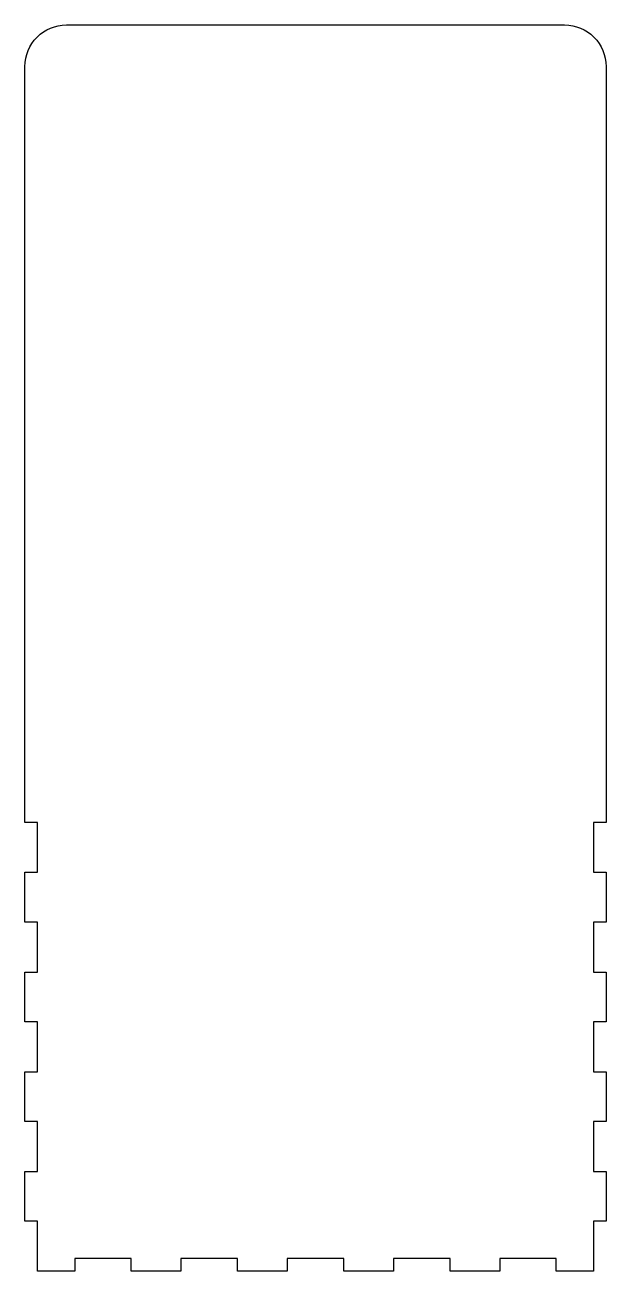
# Model space of a CAD drawing. Header units: millimetres. Extents: x 0 to 280, y 0 to 600.
import ezdxf

# ---------------------------------------------------------------- set-up
doc = ezdxf.new("R2010")
doc.units = ezdxf.units.MM
doc.layers.get('0').update_dxf_attribs({"linetype": 'CONTINUOUS'})

msp = doc.modelspace()

# ---------------------------------------------------------------- linework, layer by layer
msp.add_lwpolyline([(260, 600, -0.414214), (280, 580), (280, 216), (274, 216), (274, 192), (280, 192), (280, 168), (274, 168), (274, 144), (280, 144), (280, 120), (274, 120), (274, 96), (280, 96), (280, 72), (274, 72), (274, 48), (280, 48), (280, 24), (274, 24), (274, 0), (256, 0), (256, 6), (228.8, 6), (228.8, 0), (204.8, 0), (204.8, 6), (177.6, 6), (177.6, 0), (153.6, 0), (153.6, 6), (126.4, 6), (126.4, 0), (102.4, 0), (102.4, 6), (75.2, 6), (75.2, 0), (51.2, 0), (51.2, 6), (24, 6), (24, 0), (6, 0), (6, 24), (0, 24), (0, 48), (6, 48), (6, 72), (0, 72), (0, 96), (6, 96), (6, 120), (0, 120), (0, 144), (6, 144), (6, 168), (0, 168), (0, 192), (6, 192), (6, 216), (0, 216), (0, 580, -0.414214), (20, 600)], format="xyb", close=True)

doc.saveas('drawing.dxf')
